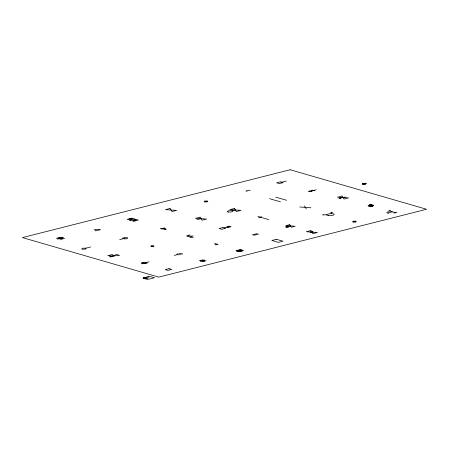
<?xml version="1.0" encoding="UTF-8"?>
<svg xmlns="http://www.w3.org/2000/svg" width="449" height="449" viewBox="0 0 449 449"><rect width="100%" height="100%" fill="white"/><g stroke="black" fill="none" stroke-linecap="round" stroke-linejoin="round"><path stroke-width="0.67" d="M86.085 248.134L85.467 249.133L81.757 249.234L82.38 248.235L86.085 248.134L90.676 246.972M200.619 261.273L201.219 260.308L204.8 260.212L204.205 261.172L200.619 261.273L204.8 260.212M322.876 215.11L323.185 214.611M331.065 213.662L331.682 212.669M370.425 206.316L371.317 204.884M113.367 256.042L112.385 254.51L107.794 255.672L113.367 256.042L116.319 254.403L119.591 255.352L113.367 256.042L110.302 256.817M162.948 228.446L164.211 227.817L166.063 229.349L160.557 228.743L162.948 228.446L166.063 229.349M56.686 238.206L60.508 237.24M63.455 237.572L57.719 239.025L56.866 238.778M281.753 182.249L286.305 181.093M60.778 239.396L64.6 238.425M311.387 190.438L312.42 190.174L314.637 190.814M201.034 218.708L197.975 219.482L196.887 219.168M232.397 210.761L235.456 209.986M119.681 239.62L125.091 238.251M311.763 190.943L316.309 189.792M258.652 217.541L261.711 216.76M345.337 196.954L339.219 198.503L339.051 198.071L340.645 198.144M224.309 227.924L228.861 226.773M252.203 234.889L257.187 233.626M145.712 262.659L149.057 261.812M174.24 255.43L177.45 254.617A2.711 0.69 -4.3 0 0 180.605 254.645M253.646 235.304L258.63 234.041M288.499 226.476L290.559 225.954M387.695 211.305L390.753 210.53M387.734 212.978L392.319 211.816M199.305 260.79L203.133 259.825M202.291 261.655L206.113 260.689M393.891 213.101L396.95 212.326M147.884 278.964L146.733 279.25L143.023 278.178L144.174 277.886L148.748 279.205L154.484 277.751L150.393 276.567L144.006 278.15L143.192 277.914L148.209 276.64L149.029 276.876M129.559 218.77L132.584 218.511L131.714 219.017A22.669 5.792 -4.3 0 1 131.007 219.32L129.682 219.965L135.587 219.359L132.977 220.897L136.058 220.655M186.795 235.355L190.146 235.08L186.947 236.645L193.081 235.933L189.798 237.47L193.345 237.252M308.8 191.386L310.433 191.28M370.818 204.907L371.306 204.896M369.813 205.03L371.278 204.946M369.527 205.092L371.216 205.041L369.095 205.199M368.775 205.305L371.121 205.193M368.539 205.412L371.059 205.294M368.365 205.513L370.997 205.389M368.247 205.614L370.936 205.49M368.202 205.67L373.534 205.524M370.779 205.743L373.456 205.62M370.717 205.838L373.321 205.721M370.655 205.939L373.125 205.822M370.593 206.04L372.861 205.928M370.565 206.091L372.507 206.035M370.504 206.186L372.288 206.091M370.442 206.287L371.671 206.203M330.756 212.691L332.608 212.641M323.027 214.863L326.737 214.757M237.139 250.665L242.421 250.52A2.711 0.69 -4.3 0 1 238.312 251.384A2.711 0.69 -4.3 0 1 238.419 250.172A2.711 0.69 -4.3 0 1 242.421 250.514M237.016 250.845L242.314 250.699M299.78 207.017L310.916 207.752M363.258 183.826L364.06 184.062M389.221 210.918L395.417 212.714M386.64 212.663L388.823 213.292M275.669 197.128L286.58 200.288M250.177 190.572L248.942 190.213L245.884 190.988L247.118 191.347M353.374 221.301L355.524 221.924M269.552 198.677L280.462 201.837M204.918 201.141L207.068 201.758M257.821 216.469L268.732 219.628M311.151 231.92L312.521 232.313M286.215 226.537L288.118 227.087M151.476 245.895L153.266 246.411M141.53 262.553L145.83 263.799M109.55 256.598L111.06 257.036M304.366 205.855L306.325 208.914M122.403 238.363A2.711 0.69 -4.3 0 1 125.49 237.538A2.711 0.69 -4.3 0 1 127.752 238.189A2.711 0.69 -4.3 0 1 124.496 238.969M178.702 253.477A2.711 0.69 -4.3 0 1 181.856 253.5A2.711 0.69 -4.3 0 1 181.738 254.353M177.45 254.617A2.711 0.69 -4.3 0 1 177.568 253.764M342.127 197.588L343.962 197.465L342.132 197.571M144.073 262.188L141.121 263.821L147.351 263.136L144.073 262.188M290.155 169.75L22.45 237.594L158.845 277.112L426.55 209.268L290.155 169.75M131.804 218.175L127.219 219.337L133.763 221.234L138.354 220.072L131.804 218.175M170.048 208.482L165.462 209.649L176.597 210.379L172.006 211.546L170.048 208.482M280.406 181.856L276.618 182.816L279.317 183.602L283.106 182.642L280.406 181.856M100.11 229.765L95.519 230.926L94.543 229.4L100.11 229.765M200.058 217.176L195.467 218.343L206.602 219.073L202.016 220.24L200.058 217.176M234.473 208.454L229.888 209.621L241.023 210.351L236.432 211.518L234.473 208.454M363.583 183.299L362.506 183.574L364.947 184.281L366.025 184.006L363.583 183.299M365.548 183.248L362.18 184.101L362.983 184.337L366.356 183.478L365.548 183.248M342.065 196.005L337.474 197.167L348.615 197.902L344.024 199.064L342.065 196.005M222.962 227.531L219.174 228.49L221.873 229.276L225.662 228.317L222.962 227.531M229.254 226.173L226.672 226.824L228.513 227.357L231.095 226.706L229.254 226.173M289.74 224.68L285.918 225.645L295.195 226.257L291.373 227.228L289.74 224.68M217.894 244.368L215.599 244.946L214.622 243.42L217.894 244.368M276.438 239.311L271.847 240.473L278.397 242.37L282.982 241.208L276.438 239.311M310.854 230.59L306.269 231.751L317.404 232.487L312.813 233.648L310.854 230.59M240.35 249.678L235.944 250.795L239.087 251.704L243.493 250.587L240.35 249.678M168.976 268.631L165.193 269.591L167.892 270.377L171.675 269.417L168.976 268.631M309.58 191.701A1.639 0.421 -4.3 0 0 312.066 191.173A1.639 0.421 -4.3 0 0 309.647 190.965A1.639 0.421 -4.3 0 0 309.58 191.701M369.465 206.293A2.711 0.69 -4.3 0 0 373.574 205.423A2.711 0.69 -4.3 0 0 369.572 205.081A2.711 0.69 -4.3 0 0 369.465 206.293M328.488 215.621A3.766 0.96 -4.3 0 0 334.202 214.414A3.766 0.96 -4.3 0 0 328.64 213.937A3.766 0.96 -4.3 0 0 328.488 215.621M353.52 222.092A1.852 0.471 -4.3 0 0 356.298 221.486A1.852 0.471 -4.3 0 0 353.526 221.267A1.852 0.471 -4.3 0 0 353.52 222.092M205.064 201.927A1.852 0.471 -4.3 0 0 207.842 201.32A1.852 0.471 -4.3 0 0 205.07 201.101A1.852 0.471 -4.3 0 0 205.064 201.927M228.636 212.063A2.829 0.724 -4.3 0 0 232.919 211.159A2.829 0.724 -4.3 0 0 228.749 210.8A2.829 0.724 -4.3 0 0 228.636 212.063M286.316 227.228A1.639 0.421 -4.3 0 0 288.802 226.706A1.639 0.421 -4.3 0 0 286.383 226.498A1.639 0.421 -4.3 0 0 286.316 227.228M311.224 232.419A1.179 0.303 -4.3 0 0 313.009 232.043A1.179 0.303 -4.3 0 0 311.269 231.892A1.179 0.303 -4.3 0 0 311.224 232.419A1.179 0.303 -4.3 0 0 313.015 232.038A1.179 0.303 -4.3 0 0 311.247 231.897A1.179 0.303 -4.3 0 0 311.247 232.419M151.599 246.552A1.543 0.393 -4.3 0 0 153.912 246.046A1.543 0.393 -4.3 0 0 151.605 245.867A1.543 0.393 -4.3 0 0 151.599 246.552M59.498 238.857A2.256 0.578 -4.3 0 0 62.916 238.133A2.256 0.578 -4.3 0 0 59.588 237.847A2.256 0.578 -4.3 0 0 59.498 238.857"/></g></svg>
